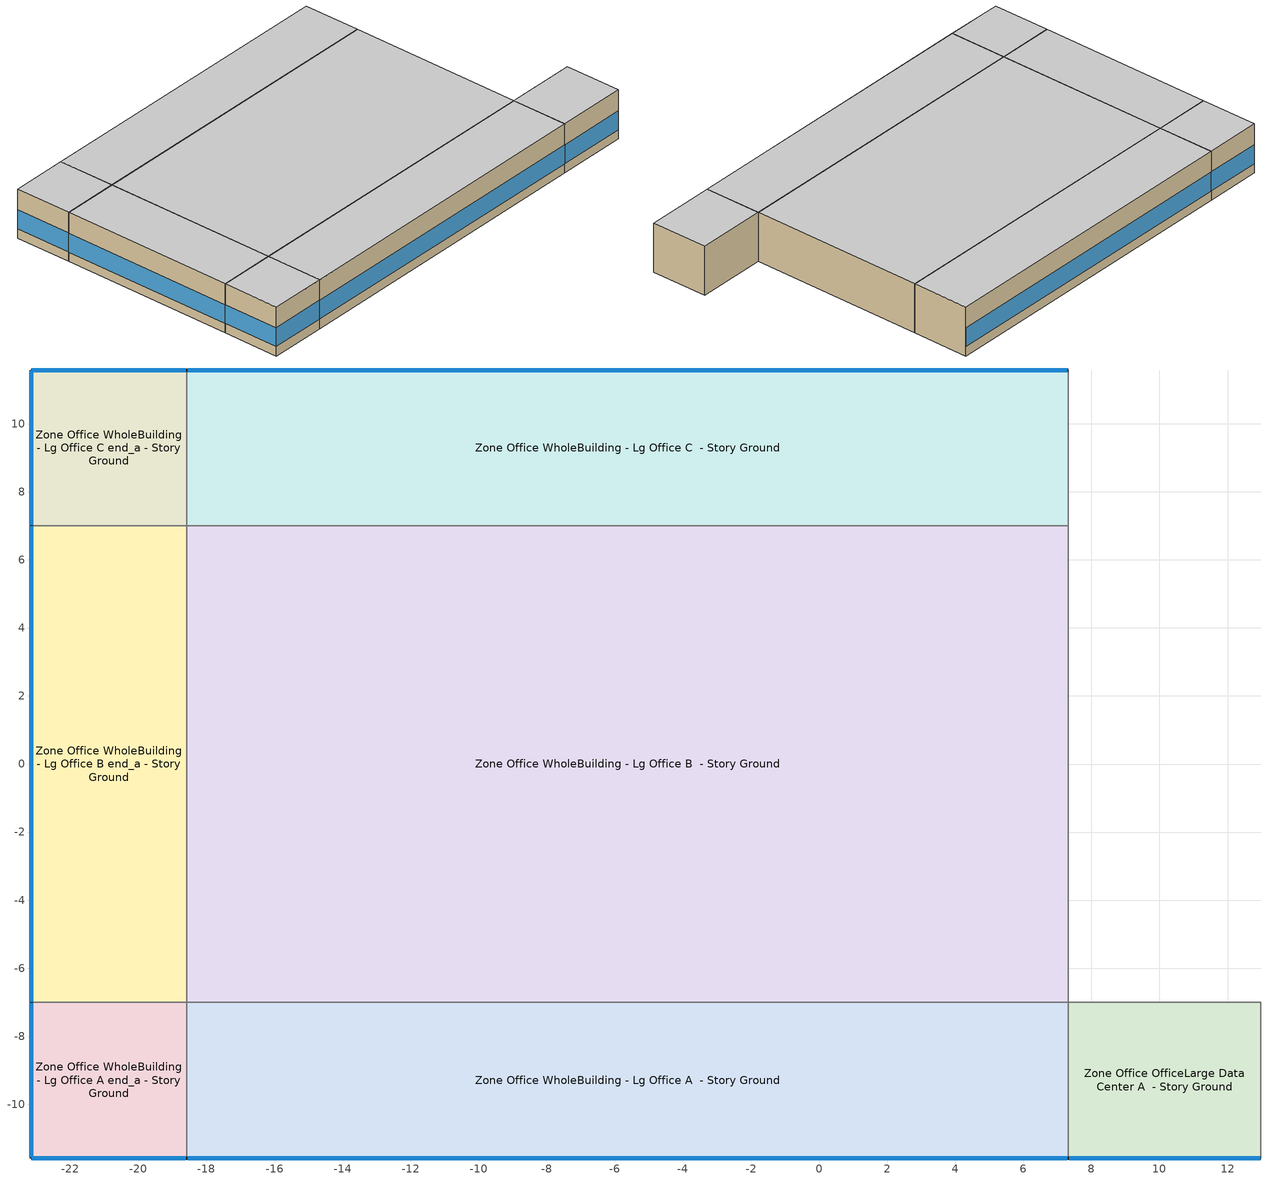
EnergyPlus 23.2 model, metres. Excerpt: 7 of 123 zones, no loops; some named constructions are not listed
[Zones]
Zone Office OfficeLarge Data Center A  - Story Ground
 floor ground (Foundation F 126 Perim 566 Area 2587): 7.32,-11.58 7.32,-7 12.98,-7 12.98,-11.58 z0
 wall outside (Typical Insulated Steel Framed Exterior Wall R-4.44): 7.32,-11.58 12.98,-11.58 z0:3.96
 wall to Zone Office WholeBuilding - Lg Office A  - Story Ground (Typical Interior Wall): 7.32,-7 7.32,-11.58 z0:3.96
 wall to Zone Office OfficeLarge Data Center B  - Story Ground (Typical Interior Wall): 12.98,-7 7.32,-7 z0:3.96
 wall to Zone Office OfficeLarge Main Data Center A  - Story Ground (Typical Interior Wall): 12.98,-11.58 12.98,-7 z0:3.96
 window (U 1.22 SHGC 0.54 Simple Glazing Window U-1.22 SHGC 0.54): 7.35,-11.58 12.95,-11.58 z0.76:2.28
 ceiling adiabatic (Typical Interior Ceiling): 12.98,-11.58 12.98,-7 7.32,-7 7.32,-11.58 z3.96
Zone Office WholeBuilding - Lg Office A  - Story Ground
 floor ground (Foundation F 126 Perim 259 Area 11841): -18.58,-11.58 -18.58,-7 7.32,-7 7.32,-11.58 z0
 wall outside (Typical Insulated Steel Framed Exterior Wall R-4.44): -18.58,-11.58 7.32,-11.58 z0:3.96
 wall to Zone Office WholeBuilding - Lg Office A end_a - Story Ground (Typical Interior Wall): -18.58,-7 -18.58,-11.58 z0:3.96
 wall to Zone Office WholeBuilding - Lg Office B  - Story Ground (Typical Interior Wall): 7.32,-7 -18.58,-7 z0:3.96
 window (U 1.22 SHGC 0.54 Simple Glazing Window U-1.22 SHGC 0.54): -18.55,-11.58 7.3,-11.58 z0.76:2.27
 ceiling adiabatic (Typical Interior Ceiling): 7.32,-11.58 7.32,-7 -18.58,-7 -18.58,-11.58 z3.96
Zone Office WholeBuilding - Lg Office A end_a - Story Ground
 floor ground (Foundation F 126 Perim 914 Area 209): -23.15,-11.58 -23.15,-7 -18.58,-7 -18.58,-11.58 z0
 wall outside (Typical Insulated Steel Framed Exterior Wall R-4.44): -23.15,-7 -23.15,-11.58 -18.58,-11.58 z0:3.96
 wall to Zone Office WholeBuilding - Lg Office B end_a - Story Ground (Typical Interior Wall): -18.58,-7 -23.15,-7 z0:3.96
 window (U 1.22 SHGC 0.54 Simple Glazing Window U-1.22 SHGC 0.54): -23.15,-7.03 -23.15,-11.55 / -23.13,-11.58 -18.6,-11.58 z0.76:2.28
 ceiling adiabatic (Typical Interior Ceiling): -18.58,-11.58 -18.58,-7 -23.15,-7 -23.15,-11.58 z3.96
Zone Office WholeBuilding - Lg Office B  - Story Ground
 floor ground (Foundation F 126 Perim 0 Area 36278): -18.58,-7 -18.58,7 7.32,7 7.32,-7 z0
 wall to Zone Office WholeBuilding - Lg Office B end_a - Story Ground (Typical Interior Wall): -18.58,7 -18.58,-7 z0:3.96
 wall to Zone Office WholeBuilding - Lg Office C  - Story Ground (Typical Interior Wall): 7.32,7 -18.58,7 z0:3.96
 wall to Zone Office OfficeLarge Data Center B  - Story Ground (Typical Interior Wall): 7.32,-7 7.32,7 z0:3.96
 ceiling adiabatic (Typical Interior Ceiling): 7.32,-7 7.32,7 -18.58,7 -18.58,-7 z3.96
Zone Office WholeBuilding - Lg Office B end_a - Story Ground
 floor ground (Foundation F 126 Perim 1401 Area 6404): -23.15,-7 -23.15,7 -18.58,7 -18.58,-7 z0
 wall outside (Typical Insulated Steel Framed Exterior Wall R-4.44): -23.15,7 -23.15,-7 z0:3.96
 wall to Zone Office WholeBuilding - Lg Office C end_a - Story Ground (Typical Interior Wall): -18.58,7 -23.15,7 z0:3.96
 window (U 1.22 SHGC 0.54 Simple Glazing Window U-1.22 SHGC 0.54): -23.15,6.98 -23.15,-6.98 z0.76:2.27
 ceiling adiabatic (Typical Interior Ceiling): -18.58,-7 -18.58,7 -23.15,7 -23.15,-7 z3.96
Zone Office WholeBuilding - Lg Office C  - Story Ground
 floor ground (Foundation F 126 Perim 259 Area 11841): -18.58,7 -18.58,11.58 7.32,11.58 7.32,7 z0
 wall outside (Typical Insulated Steel Framed Exterior Wall R-4.44): 7.32,11.58 -18.58,11.58 z0:3.96
 wall to Zone Office WholeBuilding - Lg Office C end_a - Story Ground (Typical Interior Wall): -18.58,11.58 -18.58,7 z0:3.96
 wall to Zone Office OfficeLarge Data Center C  - Story Ground (Typical Interior Wall): 7.32,7 7.32,11.58 z0:3.96
 window (U 1.22 SHGC 0.54 Simple Glazing Window U-1.22 SHGC 0.54): 7.3,11.58 -18.55,11.58 z0.76:2.27
 ceiling adiabatic (Typical Interior Ceiling): 7.32,7 7.32,11.58 -18.58,11.58 -18.58,7 z3.96
Zone Office WholeBuilding - Lg Office C end_a - Story Ground
 floor ground (Foundation F 126 Perim 914 Area 209): -23.15,7 -23.15,11.58 -18.58,11.58 -18.58,7 z0
 wall outside (Typical Insulated Steel Framed Exterior Wall R-4.44): -18.58,11.58 -23.15,11.58 -23.15,7 z0:3.96
 window (U 1.22 SHGC 0.54 Simple Glazing Window U-1.22 SHGC 0.54): -23.15,11.55 -23.15,7.03 / -18.6,11.58 -23.13,11.58 z0.76:2.28
 ceiling adiabatic (Typical Interior Ceiling): -18.58,7 -18.58,11.58 -23.15,11.58 -23.15,7 z3.96
[Schedule:Day:Interval]
OfficeLarge BLDG_LIGHT_SCH Wkdy Day: Average, 01:15, 0.05, 01:30, 0.0625, 01:45, 0.075, 02:00, 0.0875, 02:15, 0.1, 02:30, 0.098095, 02:45, 0.09619, 03:00, 0.094285, 03:15, 0.09238, 03:30, 0.13857, 03:45, 0.18476, 04:00, 0.23095, 04:15, 0.27714, 04:30, 0.41571, 04:45, 0.55428, 05:00, 0.69285, 05:15, 0.83142, 13:45, 0.83142, 14:00, 0.769833, 14:15, 0.708247, 14:30, 0.64666, 14:45, 0.585073, 15:00, 0.523487, 15:15, 0.4619, 15:30, 0.41571, 15:45, 0.36952, 16:00, 0.32333, 16:15, 0.27714, 16:45, 0.27714, 17:00, 0.265593, 17:15, 0.254045, 17:30, 0.242498, 17:45, 0.23095, 18:00, 0.219403, 18:15, 0.207855, 18:30, 0.196307, 18:45, 0.18476, 19:15, 0.18476, 19:30, 0.161665, 19:45, 0.13857, 20:00, 0.115475, 20:15, 0.09238, 20:30, 0.0808325, 20:45, 0.069285, 21:00, 0.0577375, 21:15, 0.04619, 21:30, 0.0471425, 21:45, 0.048095, 22:00, 0.0490475, 22:15, 0.05, 24:00, 0.05
OfficeLarge BLDG_LIGHT_SCH Sat Day: Average, 00:15, 0.0466662, 00:30, 0.0471425, 00:45, 0.0476188, 01:00, 0.048095, 01:15, 0.0485713, 01:30, 0.0490475, 01:45, 0.05, 02:00, 0.0552975, 02:15, 0.060595, 02:30, 0.0658925, 02:45, 0.07119, 03:00, 0.0764875, 03:15, 0.081785, 03:30, 0.0870825, 03:45, 0.09238, 04:00, 0.115475, 04:15, 0.13857, 04:30, 0.161665, 04:45, 0.18476, 05:00, 0.207855, 05:15, 0.23095, 05:30, 0.254045, 05:45, 0.27714, 11:22, 0.27714, 11:37, 0.273123, 11:52, 0.269107, 12:07, 0.26509, 12:22, 0.261074, 12:37, 0.257057, 12:52, 0.253041, 13:07, 0.249024, 13:22, 0.245008, 13:37, 0.240991, 13:52, 0.236975, 14:07, 0.232958, 14:22, 0.228942, 14:37, 0.224925, 14:52, 0.220909, 15:07, 0.216892, 15:22, 0.212876, 15:37, 0.208859, 15:52, 0.204843, 16:07, 0.200826, 16:22, 0.19681, 16:37, 0.192793, 16:52, 0.188777, 17:07, 0.18476, 17:22, 0.180743, 17:37, 0.176727, 17:52, 0.17271, 18:07, 0.168694, 18:22, 0.164677, 18:37, 0.160661, 18:52, 0.156644, 19:07, 0.152628, 19:22, 0.148611, 19:37, 0.144595, 19:52, 0.140578, 20:00, 0.13857, 22:00, 0.13857, 22:15, 0.127023, 22:30, 0.115475, 22:45, 0.103928, 23:00, 0.09238, 23:15, 0.0808325, 23:30, 0.069285, 23:45, 0.0577375, 24:00, 0.04619
OfficeLarge BLDG_LIGHT_SCH Default: Average, 04:45, 0.05, 24:00, 0.05
OfficeLarge BLDG_LIGHT_SCH Summer Design Day; OfficeLarge ALWAYS_ON Summer Design Day; OfficeLarge ALWAYS_ON Winter Design Day; 123 space(s) Occ Sch Summer Design Day 1; 123 space(s) Occ Sch Winter Design Day 1: No, 24:00, 1
OfficeLarge BLDG_LIGHT_SCH Winter Design Day: No, 24:00, 0
OfficeLarge ALWAYS_ON Default; autogen OfficeLarge ALWAYS_ON 0_day_sch; autogen OfficeLarge ALWAYS_ON 1_day_sch: Average, 24:00, 1
123 space(s) Occ Sch Default 1: Average, 00:45, 0, 01:00, 0.00400434, 01:15, 0.00800868, 01:30, 0.012013, 01:45, 0.0160174, 02:00, 0.0200217, 02:15, 0.024026, 02:30, 0.0280304, 02:45, 0.0320347, 03:15, 0.0320347, 03:30, 0.0840912, 03:45, 0.136148, 04:00, 0.188204, 04:15, 0.24026, 04:30, 0.180195, 04:45, 0.12013, 05:00, 0.0600651, 05:15, 0, 06:45, 0, 07:00, 0.0144156, 07:15, 0.0288313, 07:30, 0.0432469, 07:45, 0.0576625, 08:00, 0.0720781, 08:15, 0.0864938, 08:30, 0.100909, 08:45, 0.115325, 09:00, 0.129741, 09:15, 0.144156, 09:30, 0.126137, 09:45, 0.108117, 10:00, 0.0900977, 10:15, 0.0720781, 10:30, 0.0540586, 10:45, 0.0360391, 11:00, 0.0180195, 11:15, 0, 12:45, 0, 13:00, 0.0200217, 13:15, 0.0400434, 13:30, 0.0600651, 13:45, 0.0800868, 14:00, 0.0827564, 14:15, 0.0854259, 14:30, 0.0880955, 14:45, 0.0907651, 15:00, 0.0934346, 15:15, 0.0961042, 15:30, 0.0720781, 15:45, 0.0480521, 16:00, 0.024026, 16:15, 0, 16:30, 0.024026, 16:45, 0.0480521, 17:00, 0.0720781, 17:15, 0.0961042, 17:30, 0.0720781, 17:45, 0.0480521, 18:00, 0.024026, 18:15, 0, 18:30, 0.00400434, 18:45, 0.00800868, 19:00, 0.012013, 19:15, 0.0160174, 19:30, 0.012013, 19:45, 0.00800868, 20:00, 0.00400434, 20:15, 0, 24:00, 0
123 space(s) Occ Sch Saturday 1: Average, 01:15, 0, 01:30, 0.00800868, 01:45, 0.0160174, 02:00, 0.024026, 02:15, 0.0320347, 02:30, 0.024026, 02:45, 0.0160174, 03:00, 0.00800868, 03:15, 0, 03:30, 0.0320347, 03:45, 0.0640695, 04:00, 0.0961042, 04:15, 0.128139, 04:30, 0.0961042, 04:45, 0.0640695, 05:00, 0.0320347, 05:15, 0, 13:52, 0, 14:07, 0.00569506, 14:22, 0.0113901, 14:37, 0.0170852, 14:52, 0.0227803, 15:07, 0.0284753, 15:22, 0.0341704, 15:37, 0.0398654, 15:52, 0.0455605, 16:07, 0.0512556, 16:22, 0.0569506, 16:37, 0.0626457, 16:52, 0.0683408, 17:07, 0.0740358, 17:22, 0.0797309, 17:37, 0.0854259, 17:52, 0.091121, 18:07, 0.0968161, 18:22, 0.102511, 18:37, 0.108206, 18:52, 0.113901, 19:07, 0.119596, 19:22, 0.125291, 19:30, 0.128139, 19:45, 0.0961042, 20:00, 0.0640695, 20:15, 0.0320347, 20:30, 0, 21:30, 0, 21:45, 0.00800868, 22:00, 0.0160174, 22:15, 0.024026, 22:30, 0.0320347, 22:45, 0.024026, 23:00, 0.0160174, 23:15, 0.00800868, 23:30, 0, 24:00, 0
123 space(s) Occ Sch Sunday 1: Average, 04:45, 0, 24:00, 0
